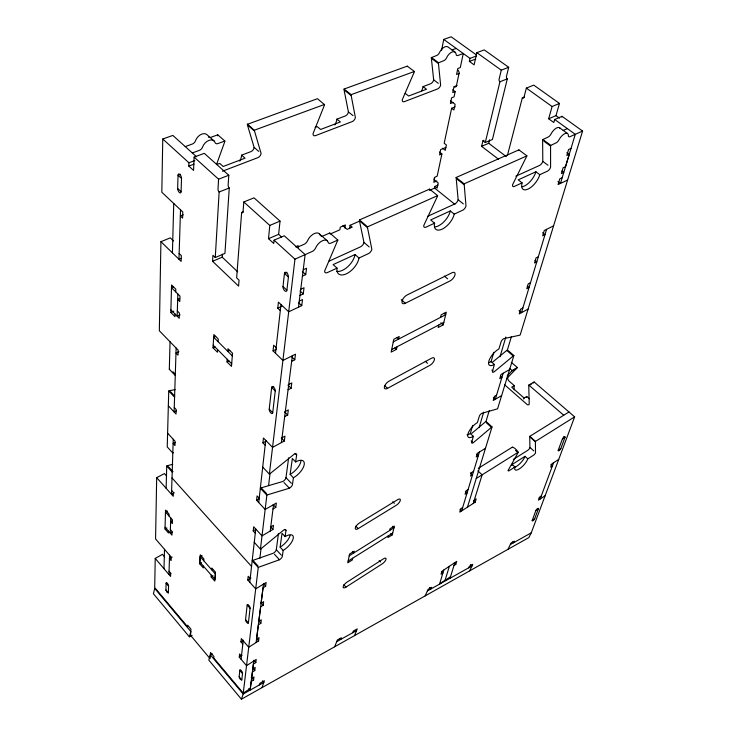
<?xml version="1.0" encoding="UTF-8"?>
<svg xmlns="http://www.w3.org/2000/svg" width="736" height="736" viewBox="0 0 736 736"><rect width="100%" height="100%" fill="white"/><g stroke="black" fill="none" stroke-linecap="round" stroke-linejoin="round"><path stroke-width="1.1" d="M454.25 214.121L450.322 210.947L430.67 219.944L434.599 223.174A13.763 6.799 -51.3 0 0 442.06 229.2A13.763 6.799 -51.3 0 0 454.25 214.121L463.045 210.027A3.91 1.904 -51.8 0 0 465.998 206.016L464.14 183.816L526.902 155.866L518.926 149.877L456.118 177.477L458.151 199.732A3.892 1.923 -51.9 0 1 454.701 204.01L427.579 216.347M164.625 556.904L162.426 554.337L155.222 558.412L154.707 587.54L187.56 626.741L187.643 625.186L190.946 629.133L190.596 635.37L210.036 658.628L210.524 652.473L213.928 656.53L213.799 658.048L243.248 693.192L250.304 688.51L253.782 660.937M166.695 476.109L164.432 473.579L156.676 477.655L155.572 538.945L171.23 557.143L171.111 560.574L169.427 558.615L172.178 557.051M173.549 240.994L170.31 237.866L160.926 241.675L159.335 330.758L178.176 350.17L178.011 355.129L175.978 353.022L178.894 351.67M196.503 156.74L172.85 135.424L162.766 138.994L161.819 192.225L182.795 211.996L182.592 218.114L180.329 215.97L183.236 214.82M163.99 568.707L164.505 549.332M168.507 531.171L168.461 532.965L165.02 529.018L165.526 510.112L169.022 514.087L168.967 515.945M166.134 488.29L166.732 465.962A3.211 1.638 -41 0 1 167.486 465.658L172.758 464.306M175.15 389.565L169.538 390.696A3.404 1.877 -42 0 0 168.737 390.991L167.238 446.908L172.804 453.017A3.275 1.693 -41.4 0 0 173.392 452.668M175.269 375.507L169.317 369.279L170.044 341.798M175.058 314.079L174.984 316.692L170.826 312.487L171.562 284.952L175.812 289.165L175.729 291.879M172.417 252.862L173.742 203.458M165.931 590.005L166.106 583.05A2.134 0.727 60.5 0 1 167.376 583.28A2.134 0.727 60.5 0 1 168.562 585.948L168.369 592.894L165.931 590.005L167.09 592.425L168.342 592.866M177.652 188.49L178.038 175.223A3.073 1.398 67.8 0 1 179.851 174.414A3.073 1.398 67.8 0 1 181.516 178.434L181.102 191.7A3.036 1.38 67.5 0 1 179.308 192.455A3.036 1.38 67.5 0 1 177.652 188.49L181.102 191.7M169.565 555.202L168.949 574.531L170.872 573.418M170.743 517.969L170.264 533.177L172.261 532.064M173.245 439.272L171.497 494.307L174.322 492.789M176.134 348.073L174.11 411.958L176.125 410.955M177.854 293.995L177.146 316.186L180.145 314.842M180.522 209.852L178.958 259.228L181.038 258.354M243.331 211.756L241.638 212.446L236.642 277.877L239.053 280.168L238.593 286.12L212.584 261.28L212.925 255.309L215.271 257.536L224.94 253.414L229.264 188.002A2.116 1.021 67.7 0 1 228.132 185.242L228.786 175.26L204.286 153.346L194.102 157.108L193.568 170.421L188.802 166.078L188.931 162.776L162.766 138.994M459.503 73.352L456.559 74.465L457.82 68.512L460.285 67.583L463.275 53.526L458.031 55.448A3.606 1.96 -56.3 0 1 456.283 54.952L455.731 52.918A7.222 3.938 -56.1 0 0 447.644 55.872L446.08 58.696A3.634 1.996 -56.1 0 1 443.799 60.674L438.389 62.864L440.625 85.063A3.551 1.932 -55.1 0 1 437.524 88.973L404.368 101.642A3.597 2.015 -54.5 0 1 402.298 99.645L414.11 72.395A3.662 2.07 -55.4 0 0 414.377 71.466L407.275 66.148L344.071 89.047L351.182 94.659A3.772 2.236 -54.2 0 0 351.173 95.524L355.378 117.512L355.019 118.708A3.689 2.162 -53.3 0 1 352.176 121.606L315.551 135.599A3.744 2.254 -52.3 0 1 313.048 133.63L324.337 105.386A3.781 2.3 -53.3 0 0 324.53 104.659L317.455 98.688L247.351 124.329A3.947 2.548 -51.4 0 0 247.425 124.973L254.122 147.393L258.759 151.395M247.36 124.09L254.444 130.392A3.965 2.53 -51.3 0 0 254.509 131.036L261.087 153.41A3.846 2.41 -50.4 0 1 257.756 157.697L222.456 171.194M194.102 157.108L218.583 179.198L218.003 189.198A2.125 1.012 67.6 0 0 219.135 191.976L215.271 257.536M203.421 566.15L203.311 567.934L199.704 563.813L200.266 554.815L203.89 558.955L203.771 560.768M200.192 556.674L199.861 562.074L214.986 579.388L215.4 574.034L200.192 556.674L202.032 555.606M217.58 349.6L217.414 352.222L213.017 347.797L213.826 334.567L218.279 339.011L218.104 341.67M237.664 271.805L222.217 257.168L222.41 254.187M211.683 569.793L211.812 567.99L215.501 572.194L214.811 581.118L211.158 576.932L211.287 575.156M229.825 350.391L227.792 351.366L227.985 348.708L232.512 353.225L231.49 366.39L227.019 361.891L227.212 359.278M281.64 237.047L278.64 234.342L280.03 221.113L254.021 197.846L243.8 201.968L243.027 211.95A2.144 1.049 67.1 0 1 241.638 212.446M298.494 307.179L305.136 254.619L284.243 235.796L274.068 240.166L273.737 243.46L268.502 238.685L269.79 225.428L243.8 201.968M248.814 688.556L250.13 690.12L251.215 681.536L253.57 679.981L253.966 676.936L251.602 678.491L252.411 672.088L254.785 670.524L255.19 667.414L252.798 668.978L253.414 664.13L255.815 662.566L256.22 659.41L246.551 665.684L239.274 657.138L239.623 653.936L241.445 656.07M242.788 644.037L240.957 641.902L241.316 638.6L248.75 647.238L258.594 640.927L259.026 637.615L256.56 639.188L258.373 624.855L260.866 623.272L261.308 619.841L258.805 621.414L260.654 606.832L263.184 605.25L263.644 601.68L261.105 603.262L263.056 587.806L265.641 586.224L266.11 582.516L255.696 588.892L247.774 579.986L248.188 576.242L250.157 578.45M255.282 533.168L253.212 530.904L253.672 526.783L262.007 535.863L272.936 529.469L273.47 525.329L270.747 526.921M273.01 508.953L275.788 507.362L276.34 503.047L265.153 509.441L256.588 500.268L257.066 495.908L259.21 498.189M265.172 445.188L262.918 442.851L263.451 438.012L272.55 447.387L284.326 441.011L284.952 436.144L282.008 437.736M291.658 361.321L294.777 359.766L295.495 354.182L282.9 360.447L273.056 350.86L273.672 345.212L276.138 347.594M280.296 310.583L277.757 308.182L278.42 302.128L288.687 311.806L301.742 305.642L302.524 299.561L299.267 301.088M241.104 659.29L243.193 640.771M245.566 619.638L247.176 604.983A2.401 0.911 59.4 0 1 248.777 605.286A2.401 0.911 59.4 0 1 250.065 608.267L248.409 622.895L245.566 619.638A2.364 0.883 59.2 0 0 246.808 622.527A2.364 0.883 59.2 0 0 248.382 622.868M249.771 582.231L255.742 529.046M258.722 502.559L265.714 440.349M275.246 390.982L271.667 387.412A2.926 1.362 62.7 0 1 273.682 387.2A2.926 1.362 62.7 0 1 275.246 390.982L272.725 412.712A2.87 1.306 62.3 0 1 270.756 412.85A2.87 1.306 62.3 0 1 269.22 409.161L271.667 387.412L273.709 386.372M275.503 353.243L280.977 304.538M288.42 277.067L284.473 273.424A3.22 1.619 65.3 0 1 286.718 272.854A3.22 1.619 65.3 0 1 288.42 277.067L286.902 290.205A3.183 1.592 65 0 1 284.685 290.729A3.183 1.592 65 0 1 282.992 286.571L284.473 273.424L286.985 272.292M243.248 693.192L258.253 567.465L252.181 560.74A3.386 1.426 -42.3 0 1 252.936 560.363L273.442 553.178A3.321 1.389 -42.9 0 0 276.294 549.691L278.438 533.729M254.647 542.101A3.441 1.49 -42.6 0 1 254.251 542.349L260.434 549.13L266.864 495.135L260.332 488.207A3.597 1.647 -43.1 0 1 261.142 487.848L282.918 481.436A3.533 1.601 -43.8 0 0 285.973 477.682L288.65 457.81M262.706 467.112L269.367 474.085L294.961 259.155L274.068 240.166M259.872 558.366L261.068 548.384M268.576 485.622L270.048 473.349M297.988 247.388L298.19 245.64L295.495 246.827M256.119 642.473L263.488 584.071M270.222 531.061L273.553 504.638M281.391 442.594L292.367 355.746M284.676 416.585L287.666 415.012L288.319 409.924L285.32 411.498M288.061 389.813L291.116 388.24L291.796 382.922L288.733 384.486M299.975 295.458L303.25 293.931L304.042 287.739L300.73 289.276M302.386 276.166L305.734 274.638L306.553 268.254L303.223 269.772M283.167 550.454L280.122 547.152L282.026 533.296L285.117 536.618A11.776 4.94 -43.2 0 1 293.278 538.08A11.776 4.94 -43.2 0 1 283.167 550.454L282.348 556.269A3.33 1.38 -43 0 1 279.478 559.756L258.998 567.088A3.395 1.417 -42.4 0 0 258.253 567.465M293.425 477.784L290.14 474.389L292.33 458.51L295.66 461.932A12.54 5.695 -44.1 0 1 304.262 464.416A12.54 5.695 -44.1 0 1 293.425 477.784L292.477 484.444A3.542 1.582 -43.8 0 1 289.414 488.216L267.665 494.767A3.606 1.628 -43.2 0 0 266.864 495.135M285.117 536.618L285.973 530.573L284.933 529.46M295.66 461.932L296.636 454.995L295.044 453.367M344.908 228.151L345.396 224.931L340.271 227.176L339.885 229.779L330.436 233.938M349.572 228.592L350.088 225.29L359.481 221.15M454.885 51.989L447.773 46.837A7.194 3.965 -56.2 0 0 440.533 50.692L438.987 53.507A3.616 2.006 -56.2 0 1 436.706 55.476L431.296 57.647L433.67 79.865A3.533 1.95 -55.2 0 1 430.588 83.766L423.044 86.609A12.429 6.937 -54.8 0 1 421.627 90.822M367.54 226.835L437.635 195.62L429.585 189.134L359.481 219.935L367.54 226.835A4.177 2.226 -50.2 0 0 367.512 227.7L371.855 249.237A4.094 2.144 -49.5 0 1 368.81 253.442L359.002 258.014A14.453 7.654 -48.9 0 1 346.297 273.856A14.453 7.654 -48.9 0 1 337.033 268.134L327.456 272.541A4.186 2.254 -48.4 0 1 324.686 270.894L337.842 240.056L329.774 232.99L329.599 233.726M441.536 50.572L443.744 39.431L451.159 36.8L476.588 55.044M352.691 558.219L352.323 559.967L347.769 562.828L349.582 554.015L354.172 551.154L353.795 552.929L352.36 551.42M397.072 337.658L398.654 339.084L399.197 336.499L393.797 339.287L391.156 352.121L396.511 349.324L397.044 346.776M434.304 177.882L433.946 179.584L438.224 183.006L437.138 188.103L435.004 186.392L434.534 188.572M439.456 152.021L441.904 153.944L437.175 176.162L434.856 177.174L433.771 182.307L436.844 180.964M455.225 106.84L451.628 108.266L444.185 143.235L446.393 144.955L445.243 150.328L442.584 148.258M452.723 89.755L455.179 91.586L454.057 96.867L451.628 97.814L450.414 103.537L453.312 102.405M498.585 159.28L481.602 146.335L482.936 140.751L485.282 142.526L492.421 139.49L507.316 78.862A1.803 1.224 72.1 0 1 506.46 76.461L508.696 67.298L484.27 49.901L476.836 52.652L474.122 64.869L469.356 61.419L470.019 58.383L476.385 56.019M344.071 89.047A3.754 2.254 -54.3 0 0 344.062 89.912L348.404 111.936L348.054 113.123A3.671 2.171 -53.4 0 1 345.212 116.012L336.895 119.149A12.917 7.746 -52.8 0 1 334.871 124.945M388.332 535.836L387.909 537.593L392.26 534.86L394.404 526.028L390.025 528.77L389.592 530.546M438.757 324.999L438.159 327.529L443.219 324.87L446.31 312.156L441.204 314.796L440.588 317.363M508.696 67.298L501.28 70.159L499.072 79.35A1.812 1.214 71.9 0 0 499.937 81.76L485.282 142.526M481.602 146.335L488.732 143.29L489.578 139.812M560.197 128.552A7.618 3.496 -54.2 0 0 556.14 128.211A7.618 3.496 -54.2 0 0 551.025 133.989A3.827 1.776 -54.2 0 1 548.072 137.071L542.699 139.628A3.781 1.757 -54 0 0 542.616 140.245L542.8 161.368L542.322 162.536A3.744 1.72 -53.4 0 1 539.488 165.453L515.853 176.198M507.435 155.406L522.312 97.925L524.363 97.088M492.375 362.324L506.764 350.419A3.1 1.251 -49.1 0 1 507.398 349.986L513.884 355.534A3.11 1.233 -49.1 0 0 513.24 355.976L494.003 371.947A3.137 1.26 -48.7 0 1 492.366 371.735L494.362 364.486A11.123 4.517 -48.9 0 1 488.851 361.063A11.123 4.517 -48.9 0 1 498.907 348.938L501.29 341.237A3.22 1.316 -49.3 0 1 503.783 338.652L519.579 335.239A3.183 1.288 -49.6 0 0 520.168 334.99L582.59 131.072L562.028 116.325L554.696 119.48L553.831 122.526L548.66 118.781L555.984 115.644L559.461 103.426L533.756 85.128L526.36 88.108L523.968 97.308A1.822 1.251 71.2 0 1 522.312 97.925M582.59 131.072L570.096 136.638A3.818 1.72 -54.2 0 1 568.376 135.626A7.645 3.459 -54 0 0 564.889 133.612A7.645 3.459 -54 0 0 558.983 139.803A3.846 1.757 -54 0 1 556.02 142.904L550.657 145.489A3.8 1.739 -53.9 0 0 550.565 146.096L550.583 167.182L550.096 168.351A3.754 1.702 -53.3 0 1 547.722 171.019L539.792 174.708A13.202 6.054 -53 0 1 528.062 189.088A13.202 6.054 -53 0 1 522.1 182.859L518.199 179.869L535.9 171.773L539.792 174.708M189.364 636.815L190.836 631.525L154.707 588.404L153.41 593.75L189.364 636.815L192.114 635.426M548.66 118.781L552.092 106.536L559.461 103.426M467.047 434.82A10.424 4.039 -47.5 0 0 470.322 433.541L472.668 425.417M488.713 362.636A11.104 4.545 -48.9 0 0 491.096 361.643L493.792 352.342M561.807 117.088L562.028 116.325M470.322 433.541L473.349 436.328L471.601 442.741A2.953 1.122 -47.4 0 0 473.184 442.787L491.418 427.358A2.926 1.095 -47.7 0 1 492.025 426.926L485.99 421.47A2.916 1.113 -47.7 0 0 485.383 421.903L471.739 433.403M518.926 149.877L518.687 150.576M479.127 427.524L483.672 412.114M500.002 356.776L505.844 336.996M212.207 653.872L210.358 654.838L208.785 660.091L241.426 699.2L528.862 537.574L531.263 532.818L574.641 416.861L534.124 381.966L528.834 385.075A2.567 1.582 59 0 0 528.752 385.489L529.221 404.119A2.567 1.555 58.6 0 1 526.856 404.276L504.62 384.799M485.935 421.654L489.228 410.651M507.104 350.971L511.382 336.702M526.902 155.866L512.624 184.607A3.809 1.776 -52.8 0 0 514.4 186.41L522.1 182.859M439.548 584.136L443.808 570.014M479.412 452.033L461.656 510.876L460.009 509.294M503.194 373.216L495.328 399.262L493.672 397.79M546.609 229.328L521.456 312.68L519 310.629M566.904 152.646L569.25 154.367L565.552 166.621L563.114 167.744L561.375 173.558L563.776 172.436L561.945 171.074M449.365 566.297L445.041 580.428L450.506 576.739M467.47 507.15L492.025 426.926M513.884 355.534L497.6 408.71A2.981 1.141 -48.1 0 1 497.039 408.977L481.841 413.31A3.018 1.168 -47.8 0 0 479.495 415.748L477.379 422.565A10.442 4.011 -47.5 0 0 467.958 433.872A10.442 4.011 -47.5 0 0 473.349 436.328M450.027 578.275L454.894 562.598M473.248 503.442L482.135 474.812L477.848 470.81M453.965 565.579L455.796 564.356L456.725 561.375L441.95 571.256L441.048 574.236L442.906 572.994L441.471 571.55M462.668 507.518L460.708 508.769L459.706 512.127L475.171 502.219L476.22 498.861L474.297 500.084M241.426 699.2L243.174 694.011L263.801 682.474L262.393 680.828M259.32 684.977L259.918 683.238L264.399 680.745L261.988 687.636M511.382 362.379L517.399 367.558L512.109 370.604L507.196 375.967M517.399 367.558L506.957 378.295M574.641 416.861L535.504 441.379A2.714 0.938 -48 0 0 535.412 441.83L535.514 452.888A2.659 0.911 -47.8 0 1 533.591 455.17L527.804 458.859A9.356 3.22 -47.6 0 1 519.349 468.887A9.356 3.22 -47.6 0 1 514.961 467.01L509.395 470.543A2.696 0.938 -47.4 0 1 508.024 470.562L518.043 452.714C519.027 451.656 512.624 445.869 512.348 447.562M216.697 164.054L224.655 142.011A3.984 2.604 -50 0 0 224.848 141.018L217.773 134.817L210.919 137.301A3.993 2.65 -50 0 1 208.362 136.924M535.891 510.508L538.375 508.852L534.695 518.733A1.803 0.561 -47.1 0 1 533.057 520.656A1.803 0.561 -47.1 0 1 532.229 520.389L535.891 510.508A1.822 0.57 -47.2 0 1 537.538 508.594A1.822 0.57 -47.2 0 1 538.366 508.88M553.61 462.714L540.141 499.045L538.982 497.987M558.247 450.202L562.396 439.006A1.95 0.653 -48.3 0 1 564.162 436.908A1.95 0.653 -48.3 0 1 564.99 437.35L560.823 448.546A1.932 0.635 -48.1 0 1 559.075 450.616A1.932 0.635 -48.1 0 1 558.247 450.202L560.823 448.546M334.668 646.769L337.355 639.989L341.384 637.744L340.704 639.446L339.83 638.489M352.636 632.767L353.317 631.074L357.254 628.875L354.504 635.619M568.983 411.985L529.819 436.31A2.714 0.957 -48 0 0 529.727 436.761L529.92 447.865A2.65 0.92 -47.8 0 1 527.657 450.386L513.342 459.393M425.15 595.893L428.113 589.297L431.636 587.328L430.891 588.984L429.465 587.53M468.657 567.852L469.43 566.214L472.742 564.365L469.66 570.86M507.987 549.314L511.152 542.91L514.252 541.181L513.452 542.782L512.615 541.99M241.776 679.981L240.332 679.356L239.108 676.826M532.238 520.361L534.704 518.696M439.613 583.896L445.114 580.189M545.137 495.733L538.467 500.158L539.598 497.104L541.273 495.99M558.725 459.402L551.899 463.818L550.694 467.066L552.405 465.952L550.868 464.572M239.274 657.138L241.997 655.39M345.984 587.116L382.232 563.859A4.315 1.573 -44.8 0 0 386.023 559.305A4.315 1.573 -44.8 0 0 383.428 558.854L347.033 582.121A4.425 1.638 -44 0 0 343.169 586.758A4.425 1.638 -44 0 0 345.984 587.116L343.758 584.743M562.396 439.006L564.99 437.35L563.886 436.374M240.957 641.902L243.588 640.228M511.897 465.474A9.338 3.238 -47.6 0 1 512.155 464.453L525.007 456.338L527.804 458.859M468.087 489.541L466.109 490.783L465.069 494.261L467.047 493.01L465.428 491.473M476.238 478.51L518.291 452.162M348.128 561.08L392.684 533.103M349.223 555.79L393.972 527.813L392.435 526.268M478.326 468.298L512.587 447.01M473.607 471.252L471.601 472.494L470.525 476.082L472.53 474.84L470.359 472.806M358.22 528.604L396.281 505.273A4.545 1.766 -45.6 0 0 400.301 500.425A4.545 1.766 -45.6 0 0 397.624 499.67L359.398 523.002A4.664 1.84 -44.7 0 0 355.295 527.951A4.664 1.84 -44.7 0 0 358.22 528.604L355.847 526.166M485.484 448.316L477.379 453.275L476.256 456.992L478.29 455.74L476.606 454.186M247.774 579.986L250.939 578.073M523.646 399.013A8.887 5.382 59.1 0 0 524.106 398.01L526.718 396.456L529.396 398.792M211.158 576.932L213.044 575.819M529.635 385.13L531.392 384.091M533.149 383.051L534.042 382.38A2.558 1.582 58.9 0 1 534.124 381.966M501.621 395.582L493.221 400.494L494.454 396.41L496.57 395.177M507.831 377.789A2.521 1.527 59.7 0 0 509.045 381.046L514.317 385.646L511.704 387.173L524.106 398.01M199.704 563.813L201.59 562.718M253.212 530.904L255.935 529.331M511.879 371.045L516.286 368.506M509.588 369.555L501.05 374.449L499.772 378.69L501.906 377.467L500.397 376.142M256.588 500.268L259.385 498.686M336.683 641.691L356.564 630.568M427.368 590.953L471.969 565.993L470.47 564.521M510.361 544.52L531.263 532.818M165.02 529.018L166.897 527.988M172.5 520.582L170.605 521.631L172.353 523.618L172.472 519.938L165.508 511.998L167.348 510.996M387.559 388.323L429.824 365.369A5.134 2.254 -48.1 0 0 434.387 359.784A5.134 2.254 -48.1 0 0 431.535 358.22L389.068 381.128A5.253 2.374 -47 0 0 384.394 386.842A5.253 2.374 -47 0 0 387.559 388.323L384.523 385.489M528.098 309.083L519.23 313.886L520.646 309.166L522.882 307.97M262.918 442.851L266.22 441.085M530.518 282.652L528.255 283.838L526.783 288.742L529.046 287.546L527.307 286.138M391.681 349.572L443.836 322.35M393.263 341.872L445.685 314.714L443.964 313.223M175.14 442.483L173.107 443.523L174.984 445.574L175.131 441.324L167.606 433.136M538.338 256.735L536.038 257.913L534.511 263.01L536.802 261.832L535.026 260.415M405.352 303.25L450.073 280.922A5.511 2.567 -50 0 0 454.977 274.878A5.511 2.567 -50 0 0 452.033 272.743L407.072 294.998A5.64 2.714 -49 0 0 402.058 301.19A5.64 2.714 -49 0 0 405.352 303.25L401.249 299.644M553.573 225.869L544.272 230.497L542.68 235.805L545.008 234.637L542.579 232.742M273.056 350.86L276.607 349.122M227.019 361.891L229.034 360.916M567.594 180.062L558.063 184.561L559.783 178.848L562.184 177.716M213.017 347.797L215.032 346.84M215.712 336.306L213.679 337.254L232.318 355.893M277.757 308.182L281.824 306.277M434.599 223.174L426.034 227.12A3.984 1.996 -51 0 1 423.807 225.391L437.313 196.586A4.066 2.07 -51.8 0 0 437.635 195.62M569.25 154.367L566.803 155.489L568.588 149.528L571.026 148.424M359.002 258.014L355.056 254.555L333.095 264.61L337.042 268.125M329.001 261.179L360.382 246.91A4.076 2.171 -49.6 0 0 363.961 242.42L359.462 220.809A4.158 2.245 -50.3 0 1 359.481 219.935M170.826 312.487L173.825 311.153M294.961 259.155L312.22 251.464A4.324 2.401 -48.6 0 0 315.661 247.876A8.593 4.738 -48.8 0 1 322.524 240.709A8.593 4.738 -48.8 0 1 328.173 242.319A4.287 2.355 -49.2 0 0 330.952 243.128L337.842 240.056M429.419 190.376L434.645 188.076L454.922 204.378M179.704 298.503L177.68 299.396L179.805 301.512L179.98 296.12L171.488 287.666L173.521 286.792M435.004 186.392L437.948 185.095M297.068 247.36L304.152 244.251A4.306 2.429 -48.6 0 0 307.584 240.672A8.547 4.784 -48.8 0 1 314.419 233.542A8.547 4.784 -48.8 0 1 320.096 235.189M329.774 232.99L322.892 236.017A4.269 2.374 -49.2 0 1 321.08 236.247M563.196 130.428L567.346 128.607M268.502 238.685L278.64 234.342M212.584 261.28L222.217 257.168M482.936 140.751L484.132 140.245M269.79 225.428L280.03 221.113M441.904 153.944L439.558 154.928L440.68 149.592L445.896 147.412M219.135 191.976L229.264 188.002M499.937 81.76L507.316 78.862M455.179 91.586L452.741 92.524L453.974 86.719L457.102 85.514M218.583 179.198L228.786 175.26M239.752 161.138A13.506 8.657 -49.6 0 0 241.592 155.149L250.82 151.662A3.827 2.429 -50.4 0 0 254.132 147.393M180.532 174.285L178.038 175.223L181.516 178.425M188.802 166.078L194.065 164.119M469.356 61.419L475.714 59.046M315.155 127.356L317.179 126.601L320.648 129.453L340.372 121.964L336.895 119.149M216.688 164.542L219.714 163.41L223.174 166.492L245.06 158.176L241.592 155.149M188.931 162.776L194.828 160.586M192.317 152.959L199.355 150.374A4.048 2.686 -49.2 0 0 202.078 148.074L203.605 144.937A8.041 5.299 -49.4 0 1 214.204 141.073L215.446 143.17A4.011 2.631 -50 0 0 217.994 143.538L224.848 141.018M254.454 130.162L324.567 104.429M351.182 94.659L414.377 71.466M185.26 146.602L192.289 144.044A4.03 2.705 -49.2 0 0 195.012 141.754L196.521 138.626A8.004 5.327 -49.5 0 1 207.11 134.817L214.204 141.073M451.996 49.938L456.2 48.42M476.836 52.652L501.28 70.159M526.36 88.108L552.092 106.536M555.984 115.644L559.434 118.119M443.744 39.431L470.019 58.383M554.696 119.48L575.276 134.329L560.455 183.439L557.925 181.534M559.47 127.696L567.447 133.464M431.333 57.426L438.426 62.643M542.754 139.408L550.712 145.268M432.446 59.128L438.362 63.48M543.932 141.211L550.565 146.096M433.67 79.865L438.297 83.324M542.8 161.368L547.98 165.241M450.533 100.86L455.124 104.3L453.9 109.977L451.628 108.266M423.044 86.609L426.512 89.231L408.655 96.011L405.186 93.362M488.732 143.29L506.331 156.639M456.118 177.477L464.14 183.816M345.239 90.841L351.164 95.524M457.36 179.382L464.048 184.662M348.404 111.936L353.05 115.644M458.151 199.732L463.376 203.918M444.351 276.083L447.617 278.843M248.602 125.985L254.509 131.036M360.796 221.95L367.512 227.7M507.84 351.339L513.24 355.976M350.088 225.29L352.222 227.13L347.134 229.374L342.884 225.685M363.961 242.42L369.214 246.956M509.524 368.368L512.109 370.604M528.834 385.075L563.721 415.251M491.096 361.643L494.362 364.486M440.873 322.828L443.219 324.87M491.841 370.061L492.918 371.008M319.396 233.864L327.483 241.003M529.819 436.31L535.504 441.379M530.665 437.607L535.412 441.83M530.058 447.534L533.784 450.883M425.279 361.284L427.552 363.326M486.386 422.814L491.418 427.358M515.504 450.423L517.086 451.858M394.938 347.898L396.511 349.324M302.432 271.63L305.734 274.638M512.155 464.453L514.961 467.01M471.169 440.938L472.181 441.858M300.003 290.932L303.25 293.931M282.992 286.571L286.902 290.205M298.522 302.643L301.742 305.642M473.588 500.71L475.171 502.219M291.502 356.601L294.777 359.766M179.133 253.497L181.341 255.631L181.148 261.363L160.926 241.675M287.923 385.103L291.116 388.24M392.72 501.75L394.303 503.314M454.351 562.93L455.796 564.356M284.556 411.893L287.666 415.012M213.192 345.184L231.702 363.796M177.312 310.932L179.418 313.048L179.244 318.302L170.899 309.874M269.22 409.161L272.725 412.712M390.825 533.416L392.26 534.86M281.281 437.911L284.326 441.011M379.132 560.666L380.374 561.945M285.973 477.682L291.392 483.313M284.004 482.568L289.414 488.216M172.969 371.754L175.094 373.98M170.513 391.727L174.69 396.152M261.142 487.848L266.57 493.608M168.737 390.991L174.579 397.192M273.185 504.602L275.788 507.362M174.248 407.468L176.189 409.538L176.042 414.028L168.342 405.775M270.397 526.728L272.936 529.469M276.294 549.691L281.336 555.174M274.445 554.272L279.478 559.756M168.397 466.661L172.96 471.721M252.936 560.363L257.986 565.956M166.732 465.962L172.206 472.034A3.22 1.628 -41.1 0 1 172.583 471.85M171.985 477.912L251.546 566.444M263.424 583.749L265.641 586.224M171.589 490.397L173.392 492.412L173.264 496.294L156.676 477.655M261.022 602.802L263.184 605.25M247.204 605.01L250.093 608.304M258.741 620.853L260.866 623.272M170.347 529.534L172.086 531.53L171.966 535.136L165.094 527.252M256.514 638.526L258.594 640.927M253.874 660.302L255.815 662.566M252.614 667.975L254.785 670.524M169.032 571.164L170.697 573.123L170.586 576.454L155.222 558.412M251.206 677.194L253.57 679.981M166.124 583.271L168.581 586.178M239.853 670.432L242.54 673.606M210.358 654.838L243.174 694.011M457.746 70.03A2.64 1.702 72.1 0 1 459.025 73.536L456.412 85.781A2.613 1.674 71.6 0 1 454.222 86.673M525.007 456.338A9.338 3.238 -47.6 0 1 513.866 467.535M290.085 535.431A11.758 4.968 -43.1 0 1 280.122 547.152M285.973 530.573A3.404 1.454 -43.2 0 0 283.599 530.113L261.216 548.587A3.459 1.481 -42.6 0 1 260.434 549.13M301.006 460.46A12.512 5.722 -44.1 0 1 290.14 474.389M296.636 454.995A3.634 1.674 -44.2 0 0 294.133 454.222L270.204 473.533A3.68 1.711 -43.5 0 1 269.367 474.085M429.585 189.134A4.048 2.088 -51.9 0 1 429.465 189.612M355.056 254.555A14.416 7.691 -48.9 0 1 347.834 266.662A14.416 7.691 -48.9 0 1 336.738 271.372M535.9 171.773A13.174 6.09 -53 0 1 522.174 186.797M450.322 210.947A13.736 6.836 -51.4 0 1 434.479 226.909M514.28 389.813A8.869 5.391 59.1 0 1 514.317 385.646M526.718 396.456A8.869 5.391 59.1 0 1 526.258 397.458M217.773 134.817A3.965 2.613 -50 0 1 217.58 135.801M407.275 66.148A3.643 2.079 -55.6 0 1 407.174 66.599M169.731 369.049A3.468 1.96 -42.4 0 1 169.317 369.279M239.853 670.211L239.136 676.853L241.794 680.009L242.54 673.385A2.254 0.791 58.7 0 0 241.325 670.634A2.254 0.791 58.7 0 0 239.853 670.211"/></g></svg>
